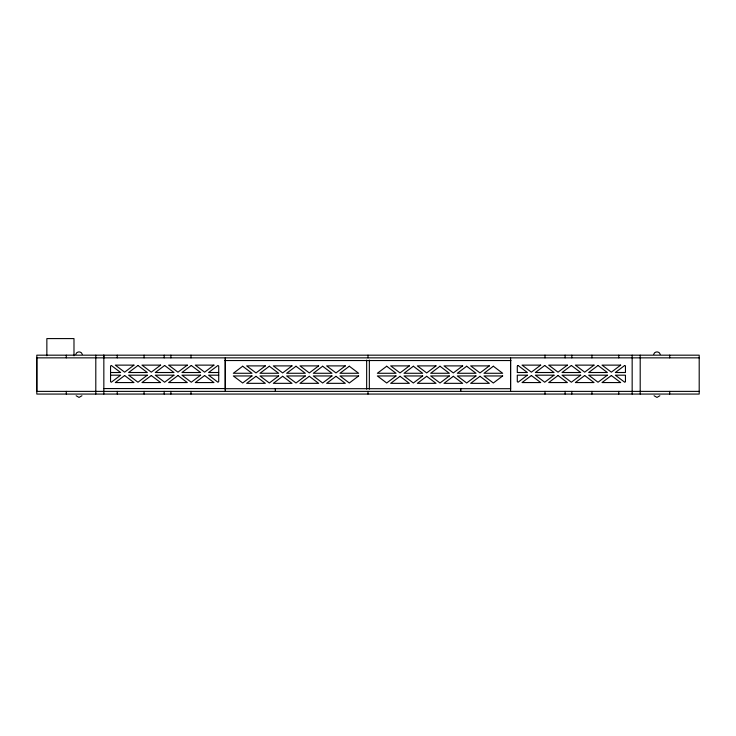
<?xml version="1.0" encoding="UTF-8"?>
<svg xmlns="http://www.w3.org/2000/svg" width="736" height="736" viewBox="0 0 736 736"><rect width="100%" height="100%" fill="white"/><g stroke="black" fill="none" stroke-linecap="round" stroke-linejoin="round"><path stroke-width="1.1" d="M66.295 394.064L66.295 391.377M66.295 357.852L66.295 355.175M103.84 357.852L103.84 355.175L103.84 394.064M225.317 389.482L225.317 359.748M368 357.852L368 355.175M460.598 391.377L460.598 388.7M510.582 389.482L510.582 359.748M669.705 394.064L669.705 391.377M669.705 357.852L669.705 355.175M75.799 354.31C76.507 351.09 81.567 351.09 82.276 354.31M653.724 354.31C654.433 351.09 659.493 351.09 660.201 354.31M81.944 395.738L79.037 397.412L76.139 395.738M659.861 395.738L656.963 397.412L654.056 395.738M699.2 357.852L36.8 357.852L36.8 394.064L699.2 394.064L699.2 355.175L36.8 355.175L36.8 391.377L699.2 391.377M224.931 360.539L510.968 360.539M110.547 372.508L120.64 372.508L111.311 365.47L110.547 366.04L110.547 381.653L111.311 382.223L120.64 375.185L110.547 375.185M218.712 372.508L208.619 372.508L217.948 365.47L218.712 366.04L218.712 381.653L217.948 382.223L208.619 375.185L218.712 375.185M103.84 388.562L225.418 388.562M225.317 388.7L510.582 388.7M640.2 355.175L640.2 394.064M632.16 355.175L632.16 394.064M618.746 355.175L618.746 357.852M618.746 391.377L618.746 394.064M591.928 355.175L591.928 357.852M591.928 391.377L591.928 394.064M571.817 355.175L571.817 357.852M571.817 391.377L571.817 394.064M565.11 355.175L565.11 357.852M565.11 391.377L565.11 394.064M544.999 355.175L544.999 357.852M544.999 391.377L544.999 394.064M510.582 357.852L510.582 391.377M460.699 388.7L460.699 391.377M369.343 360.088L369.343 389.142M368 391.377L368 394.064M366.657 360.088L366.657 389.142M275.301 388.7L275.301 391.377M225.418 357.852L225.418 391.377M225.317 357.852L225.317 391.377M191.001 355.175L191.001 357.852M191.001 391.377L191.001 394.064M170.89 355.175L170.89 357.852M170.89 391.377L170.89 394.064M164.183 355.175L164.183 357.852M164.183 391.377L164.183 394.064M144.072 355.175L144.072 357.852M144.072 391.377L144.072 394.064M117.254 355.175L117.254 357.852M117.254 391.377L117.254 394.064M95.8 355.175L95.8 394.064M73.986 355.801L73.986 338.588L46.856 338.588L46.856 355.801M133.97 365.13L124.642 372.168L115.313 365.13L133.97 365.13M124.642 375.526L115.313 382.564L133.97 382.564L124.642 375.526M137.972 365.47L128.644 372.508L147.301 372.508L137.972 365.47M147.301 375.185L137.972 382.223L128.644 375.185L147.301 375.185M160.632 365.13L151.303 372.168L141.974 365.13L160.632 365.13M151.303 375.526L141.974 382.564L160.632 382.564L151.303 375.526M164.634 365.47L155.305 372.508L173.963 372.508L164.634 365.47M173.963 375.185L164.634 382.223L155.305 375.185L173.963 375.185M187.284 365.13L177.965 372.168L168.636 365.13L187.284 365.13M177.965 375.526L168.636 382.564L187.284 382.564L177.965 375.526M191.286 365.47L181.967 372.508L200.615 372.508L191.286 365.47M200.615 375.185L191.286 382.223L181.967 375.185L200.615 375.185M213.946 365.13L204.617 372.168L195.298 365.13L213.946 365.13M204.617 375.526L195.298 382.564L213.946 382.564L204.617 375.526M242.668 366.234L233.34 373.272L251.997 373.272L242.668 366.234M251.997 375.958L242.668 382.996L233.34 375.958L251.997 375.958M265.328 365.893L255.999 372.931L246.67 365.893L265.328 365.893M255.999 376.298L246.67 383.336L265.328 383.336L255.999 376.298M269.33 366.234L260.001 373.272L278.659 373.272L269.33 366.234M278.659 375.958L269.33 382.996L260.001 375.958L278.659 375.958M291.99 365.893L282.661 372.931L273.332 365.893L291.99 365.893M282.661 376.298L273.332 383.336L291.99 383.336L282.661 376.298M295.992 366.234L286.663 373.272L305.311 373.272L295.992 366.234M305.311 375.958L295.992 382.996L286.663 375.958L305.311 375.958M318.642 365.893L309.313 372.931L299.994 365.893L318.642 365.893M309.313 376.298L299.994 383.336L318.642 383.336L309.313 376.298M322.644 366.234L313.324 373.272L331.973 373.272L322.644 366.234M331.973 375.958L322.644 382.996L313.324 375.958L331.973 375.958M345.304 365.893L335.975 372.931L326.646 365.893L345.304 365.893M335.975 376.298L326.646 383.336L345.304 383.336L335.975 376.298M349.306 366.234L339.977 373.272L358.634 373.272L349.306 366.234M358.634 375.958L349.306 382.996L339.977 375.958L358.634 375.958M386.694 366.234L377.366 373.272L396.023 373.272L386.694 366.234M396.023 375.958L386.694 382.996L377.366 375.958L396.023 375.958M409.354 365.893L400.025 372.931L390.696 365.893L409.354 365.893M400.025 376.298L390.696 383.336L409.354 383.336L400.025 376.298M413.356 366.234L404.027 373.272L422.676 373.272L413.356 366.234M422.676 375.958L413.356 382.996L404.027 375.958L422.676 375.958M436.006 365.893L426.678 372.931L417.358 365.893L436.006 365.893M426.678 376.298L417.358 383.336L436.006 383.336L426.678 376.298M440.008 366.234L430.689 373.272L449.337 373.272L440.008 366.234M449.337 375.958L440.008 382.996L430.689 375.958L449.337 375.958M462.668 365.893L453.339 372.931L444.01 365.893L462.668 365.893M453.339 376.298L444.01 383.336L462.668 383.336L453.339 376.298M466.67 366.234L457.341 373.272L475.999 373.272L466.67 366.234M475.999 375.958L466.67 382.996L457.341 375.958L475.999 375.958M489.33 365.893L480.001 372.931L470.672 365.893L489.33 365.893M480.001 376.298L470.672 383.336L489.33 383.336L480.001 376.298M493.332 366.234L484.003 373.272L502.66 373.272L493.332 366.234M502.66 375.958L493.332 382.996L484.003 375.958L502.66 375.958M518.052 365.47L517.288 366.04L517.288 372.508L527.381 372.508L518.052 365.47M527.381 375.185L518.052 382.223L517.288 381.653L517.288 375.185L527.381 375.185M540.702 365.13L531.383 372.168L522.054 365.13L540.702 365.13M531.383 375.526L522.054 382.564L540.702 382.564L531.383 375.526M544.714 365.47L535.385 372.508L554.033 372.508L544.714 365.47M554.033 375.185L544.714 382.223L535.385 375.185L554.033 375.185M567.364 365.13L558.035 372.168L548.716 365.13L567.364 365.13M558.035 375.526L548.716 382.564L567.364 382.564L558.035 375.526M571.366 365.47L562.037 372.508L580.695 372.508L571.366 365.47M580.695 375.185L571.366 382.223L562.037 375.185L580.695 375.185M594.026 365.13L584.697 372.168L575.368 365.13L594.026 365.13M584.697 375.526L575.368 382.564L594.026 382.564L584.697 375.526M598.028 365.47L588.699 372.508L607.356 372.508L598.028 365.47M607.356 375.185L598.028 382.223L588.699 375.185L607.356 375.185M620.687 365.13L611.358 372.168L602.03 365.13L620.687 365.13M611.358 375.526L602.03 382.564L620.687 382.564L611.358 375.526M624.689 365.47L615.36 372.508L625.453 372.508L625.453 366.04L624.689 365.47M625.453 381.653L624.689 382.223L615.36 375.185L625.453 375.185L625.453 381.653"/></g></svg>
